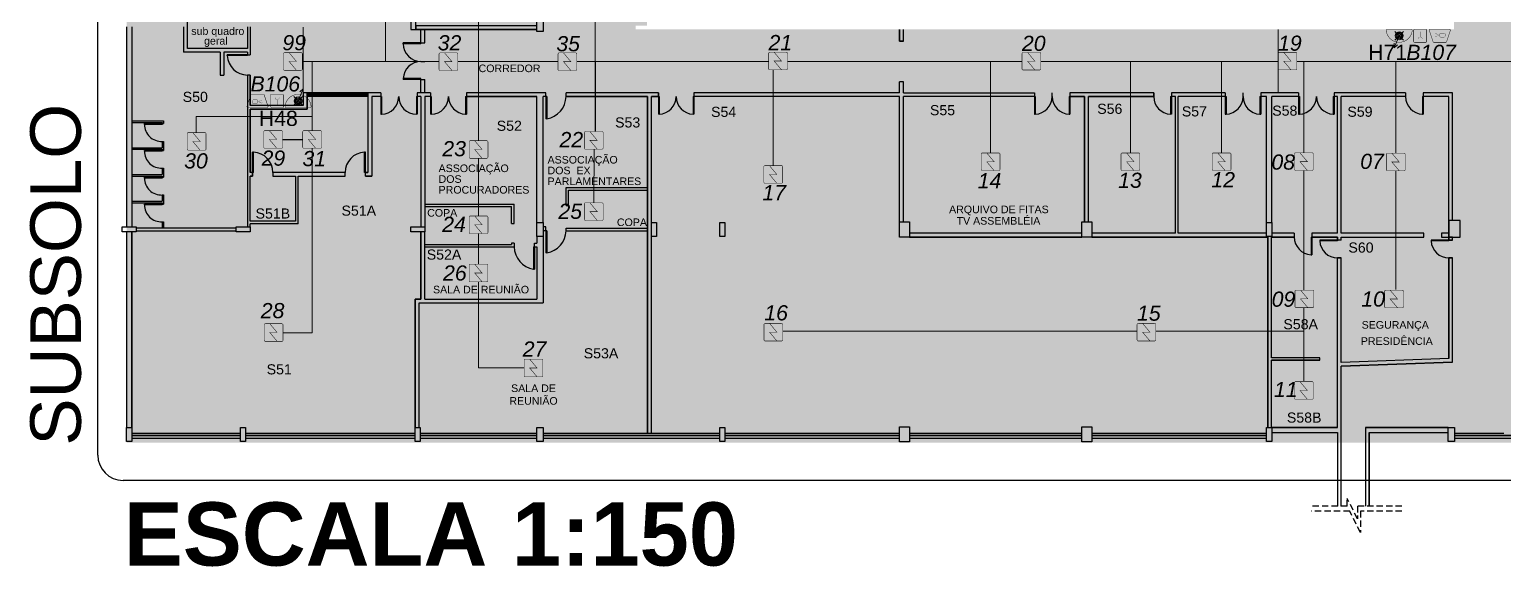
# Model space of a CAD drawing. Header units: metres. Extents: x -331 to 2982, y 362 to 2539.
# Drawn here: x 745.7 to 804, y 481 to 502.3 of the extents above; entities that cross this region are included whole.
import ezdxf
from ezdxf.enums import TextEntityAlignment as Align

# ---------------------------------------------------------------- set-up
doc = ezdxf.new("R2010")
doc.units = ezdxf.units.M
doc.linetypes.add('DASHED2', pattern=[0.375, 0.25, -0.125])
doc.layers.get('0').update_dxf_attribs({"color": 251})
doc.layers.add('_corredores', color=251, linetype='Continuous', plot=False)
doc.layers.add('_salas', color=251, linetype='Continuous', plot=False)
for name, color, linetype in [('ALV', 251, 'Continuous'), ('CX', 251, 'Continuous'), ('Det', 251, 'Continuous'), ('DET. FUMAÇA', 1, 'Continuous'), ('Div', 251, 'Continuous'), ('Est', 251, 'Continuous'), ('Proj', 251, 'DASHED2'), ('SALAS NOVAS', 7, 'Continuous'), ('Texto_Salas', 251, 'Continuous'), ('vid', 251, 'Continuous'), ('vis', 251, 'Continuous')]:
    doc.layers.add(name, color=color, linetype=linetype)
doc.styles.add('ARIAL', font='arial.ttf')
doc.styles.add('DESTAQUE', font='arial.ttf', dxfattribs={"height": 0.4})
doc.styles.get("Standard").update_dxf_attribs({"font": 'arial.ttf', "height": 0.3})
doc.styles.add('X3G_ENTITY_142176ED', font='arialbd.ttf', dxfattribs={"height": 2.5})
doc.styles.add('X3G_ENTITY_1422886D', font='arial.ttf', dxfattribs={"height": 0.6})
doc.styles.add('X3G_ENTITY_142288EB', font='arial.ttf', dxfattribs={"height": 0.6})

# ---------------------------------------------------------------- blocks, each defined once
blk = doc.blocks.new('Detector de fumaça')
at = {"layer": 'DET. FUMAÇA', "linetype": 'Continuous', "lineweight": 15, "const_width": 0.0187}
blk.add_lwpolyline([(774.599, 539.816), (775.249, 539.816, -0.414214), (775.296, 539.769), (775.296, 539.167, -0.414214), (775.249, 539.12), (774.599, 539.12, -0.414214), (774.553, 539.167), (774.553, 539.769, -0.414214)], format="xyb", close=True, dxfattribs=at)
blk.add_lwpolyline([(774.773, 539.816), (775.064, 539.468), (774.773, 539.468), (775.064, 539.12)], dxfattribs=at)
blk = doc.blocks.new('WEW')
at = {"color": 1, "lineweight": 0, "true_color": 0xe60000}
for p, q in [((1781.075, 994.175), (1781.413, 993.836)), ((1781.413, 994.175), (1781.075, 993.836)), ((1781.244, 994.005), (1781.439, 994.482)), ((1781.439, 994.482), (1781.308, 994.36)), ((1781.439, 994.482), (1781.447, 994.302))]:
    blk.add_line(p, q, dxfattribs=at)
at = {"color": 1, "true_color": 0xe60000, "const_width": 0.0172}
for points in [[(1779.259, 993.747), (1780.023, 993.747, 0.511918), (1780.056, 993.793), (1779.907, 994.24, 0.322823), (1779.874, 994.263), (1779.408, 994.263, 0.322823), (1779.375, 994.24), (1779.226, 993.793, 0.511918)], [(1780.193, 994.263), (1780.641, 994.263, -0.414214), (1780.675, 994.229), (1780.675, 993.782, -0.414214), (1780.641, 993.747), (1780.193, 993.747, -0.414214), (1780.159, 993.782), (1780.159, 994.229, -0.414214)], [(1780.764, 993.748), (1781.724, 993.748, 0.435311), (1781.759, 993.784, 0.930949), (1780.73, 993.784, 0.435311)]]:
    blk.add_lwpolyline(points, format="xyb", close=True, dxfattribs=at)
at = {"color": 1, "true_color": 0xe60000, "const_width": 0.0086}
for points in [[(1779.463, 994.06), (1779.617, 994.06), (1779.652, 994.026), (1779.652, 993.936), (1779.617, 993.902), (1779.463, 993.902), (1779.428, 993.936), (1779.428, 994.026)], [(1779.832, 993.936), (1779.832, 994.026), (1779.802, 994.044), (1779.679, 993.981), (1779.802, 993.918)]]:
    blk.add_lwpolyline(points, close=True, dxfattribs=at)
for points in [[(1780.336, 994.135), (1780.338, 994.117), (1780.344, 994.099), (1780.351, 994.088), (1780.365, 994.073), (1780.373, 994.067), (1780.386, 994.06), (1780.397, 994.057), (1780.413, 994.055), (1780.421, 994.055), (1780.431, 994.056), (1780.45, 994.062), (1780.464, 994.07), (1780.477, 994.082), (1780.488, 994.096), (1780.494, 994.11), (1780.497, 994.122), (1780.498, 994.13), (1780.498, 994.136)], [(1780.417, 993.837), (1780.417, 994.055)]]:
    blk.add_lwpolyline(points, dxfattribs=at)
at = {"color": 1, "lineweight": 0, "true_color": 0xe60000}
for radius in [0.158, 0.119, 0.0774]:
    blk.add_circle((1781.244, 994.005), radius, dxfattribs=at)

msp = doc.modelspace()

# ---------------------------------------------------------------- hatches: boundary and pattern name
at = {"layer": '_corredores', "transparency": 33554508}
h = msp.add_hatch(color=256, dxfattribs=at)
h.dxf.hatch_style = 1
h.paths.add_polyline_path([(854.159, 542.856), (842.384, 542.856), (842.384, 540.756), (852.409, 540.756), (852.409, 521.406), (848.359, 521.406), (847.259, 526.931), (845.259, 526.931), (845.259, 521.356), (809.009, 521.356), (809.009, 540.756), (822.22, 540.756), (822.22, 542.856), (770.404, 542.856), (768.809, 542.931), (768.809, 540.556), (770.504, 540.556), (770.504, 526.646), (768.274, 526.646), (768.274, 525.646), (769.399, 525.646), (769.399, 519.846), (768.274, 519.846), (768.274, 518.756), (770.509, 518.756), (770.509, 518.556), (770.509, 510.381), (770.509, 504.956), (767.991, 504.956), (767.991, 502.406), (768.091, 502.406), (768.091, 502.256), (760.804, 502.256), (760.804, 518.556), (759.004, 518.556), (759.004, 502.343), (756.304, 502.343), (756.304, 502.526), (754.454, 502.526), (754.454, 499.256), (756.554, 499.256), (756.554, 499.756), (801.957, 499.756), (801.957, 494.706), (802.257, 494.706), (802.257, 494.056), (801.957, 494.056), (801.957, 489.034), (797.559, 489.034), (797.559, 485.931), (798.959, 485.931), (798.959, 486.531), (802.034, 486.531), (802.034, 486.306), (803.983, 486.306), (803.983, 494.656), (816.416, 494.656), (816.416, 491.706), (814.609, 491.706), (814.609, 489.906), (818.009, 489.906), (818.009, 491.706), (824.559, 491.706), (824.559, 492.606), (823.409, 492.606), (823.409, 499.956), (842.959, 499.956), (842.959, 498.656), (844.912, 498.656), (844.912, 499.956), (852.509, 499.956), (852.509, 494.406), (854.159, 494.406)])
h.paths.add_polyline_path([(809.009, 518.756), (842.959, 518.756), (842.959, 502.256), (830.609, 502.256), (830.609, 502.356), (823.109, 502.356), (823.109, 502.956), (814.779, 502.956), (814.779, 504.162), (810.639, 504.162), (810.639, 502.956), (809.009, 502.956)], flags=16)
h.paths.add_polyline_path([(802.012, 502.256), (773.009, 502.256), (769.691, 502.256), (769.691, 502.406), (770.134, 502.406), (770.134, 502.556), (773.009, 502.556), (773.009, 518.756), (775.859, 518.756), (795.009, 518.756), (795.009, 515.106), (799.059, 515.106), (799.059, 516.906), (797.859, 516.906), (797.859, 518.756), (802.012, 518.756)], flags=16)
h.paths.add_polyline_path([(802.012, 521.356), (773.012, 521.356), (772.984, 521.356), (772.984, 526.856), (773.012, 540.756), (802.012, 540.756)], flags=16)
h.paths.add_polyline_path([(844.809, 518.556), (844.809, 518.756), (847.259, 518.756), (847.259, 518.08), (852.209, 518.08), (852.209, 518.756), (852.259, 519.237), (852.409, 519.237), (852.409, 502.256), (844.959, 502.256), (844.979, 518.556)], flags=16)
at = {"layer": '_salas', "transparency": 33554559}
h = msp.add_hatch(color=256, dxfattribs=at)
h.dxf.hatch_style = 1
h.paths.add_polyline_path([(770.504, 540.556), (768.809, 540.556), (768.809, 542.931), (768.809, 543.231), (749.579, 543.231), (749.579, 485.931), (797.559, 485.931), (797.559, 489.034), (801.957, 489.034), (801.957, 494.056), (802.257, 494.056), (802.257, 494.706), (801.957, 494.706), (801.957, 499.756), (756.554, 499.756), (756.554, 499.256), (754.454, 499.256), (754.454, 502.526), (756.304, 502.526), (756.304, 502.343), (759.004, 502.343), (759.004, 518.556), (760.804, 518.556), (760.804, 502.256), (768.091, 502.256), (768.091, 502.406), (767.991, 502.406), (767.991, 504.956), (770.509, 504.956), (770.509, 510.381), (770.509, 518.556), (770.509, 518.756), (768.274, 518.756), (768.274, 519.846), (769.399, 519.846), (769.399, 525.646), (768.274, 525.646), (768.274, 526.646), (770.504, 526.646)])
h = msp.add_hatch(color=256, dxfattribs=at)
h.dxf.hatch_style = 1
h.paths.add_polyline_path([(866.834, 485.931), (866.834, 543.231), (854.159, 543.231), (854.159, 542.856), (854.159, 494.406), (852.509, 494.406), (852.509, 499.956), (844.912, 499.956), (844.912, 498.656), (842.959, 498.656), (842.959, 499.956), (823.409, 499.956), (823.409, 492.606), (824.559, 492.606), (824.559, 491.706), (823.546, 491.706), (823.546, 489.806), (818.009, 489.806), (818.009, 489.906), (814.609, 489.906), (814.609, 491.706), (816.416, 491.706), (816.416, 494.656), (803.983, 494.656), (803.983, 486.306), (802.034, 486.306), (802.034, 486.531), (798.959, 486.531), (798.959, 485.931)])

# ---------------------------------------------------------------- linework, layer by layer
at = {"layer": 'ALV', "color": 251}
for p, q in [((751.976, 501.506), (751.976, 504.256)), ((749.579, 502.356), (749.579, 494.456)), ((749.779, 502.356), (749.779, 494.456)), ((751.826, 502.356), (751.826, 501.356)), ((754.354, 502.356), (754.354, 501.506)), ((754.454, 502.356), (754.454, 501.256)), ((765.784, 502.256), (761.004, 502.256)), ((780.109, 501.791), (780.109, 502.256)), ((780.109, 502.256), (780.109, 501.791)), ((780.259, 501.791), (780.259, 502.256)), ((780.259, 501.791), (780.259, 502.256)), ((753.27, 501.356), (751.826, 501.356)), ((754.354, 501.506), (751.976, 501.506)), ((753.27, 501.356), (753.27, 500.456)), ((754.354, 501.356), (753.42, 501.356)), ((753.42, 501.356), (753.42, 500.456)), ((754.354, 501.356), (754.354, 501.256)), ((761.204, 501.722), (761.354, 501.722)), ((780.259, 501.791), (780.109, 501.791)), ((780.109, 501.791), (780.259, 501.791)), ((754.354, 501.256), (754.454, 501.256)), ((753.27, 500.456), (753.42, 500.456)), ((754.354, 500.456), (754.354, 494.456)), ((754.454, 500.456), (754.354, 500.456)), ((754.354, 500.456), (754.354, 494.456)), ((754.454, 500.456), (754.355, 500.456)), ((754.454, 500.456), (754.454, 499.256)), ((754.454, 499.256), (754.454, 500.456)), ((761.204, 500.286), (761.354, 500.286)), ((780.259, 500.191), (780.109, 500.191)), ((780.109, 499.756), (780.109, 500.191)), ((780.259, 499.756), (780.259, 500.191)), ((756.704, 499.756), (756.554, 499.756)), ((756.554, 499.756), (756.554, 499.256)), ((756.704, 499.756), (756.554, 499.756)), ((756.554, 499.756), (756.554, 499.256)), ((756.704, 499.756), (756.704, 499.106)), ((756.704, 499.106), (756.704, 499.756)), ((759.108, 499.756), (759.108, 496.606)), ((759.618, 499.756), (759.108, 499.756)), ((759.258, 499.606), (759.258, 496.456)), ((759.618, 499.606), (759.258, 499.606)), ((759.618, 499.756), (759.618, 499.606)), ((761.583, 499.756), (761.054, 499.756)), ((761.054, 499.756), (761.054, 499.606)), ((761.204, 499.606), (761.054, 499.606)), ((761.204, 499.606), (761.204, 494.456)), ((761.354, 499.606), (761.354, 494.456)), ((761.583, 499.606), (761.354, 499.606)), ((761.583, 499.756), (761.583, 499.606)), ((766.034, 499.756), (762.997, 499.756)), ((762.997, 499.756), (762.997, 499.606)), ((766.134, 499.756), (762.997, 499.756)), ((762.997, 499.756), (762.997, 499.606)), ((765.784, 499.606), (762.997, 499.606)), ((762.997, 499.606), (765.784, 499.606)), ((765.784, 494.631), (765.784, 499.606)), ((766.034, 494.631), (766.034, 499.606)), ((766.134, 499.606), (766.034, 499.606)), ((766.134, 499.606), (766.134, 499.756)), ((770.584, 499.756), (766.934, 499.756)), ((770.584, 499.756), (766.934, 499.756)), ((766.934, 499.606), (766.934, 499.756)), ((770.159, 499.606), (766.934, 499.606)), ((766.934, 499.606), (770.159, 499.606)), ((770.159, 486.306), (770.159, 499.606)), ((770.159, 499.606), (770.159, 486.306)), ((770.309, 486.306), (770.309, 499.606)), ((770.584, 499.606), (770.309, 499.606)), ((770.309, 499.606), (770.584, 499.606)), ((770.309, 486.306), (770.309, 499.606)), ((770.584, 499.756), (770.584, 499.606)), ((770.584, 499.606), (770.584, 499.756)), ((780.109, 499.756), (771.984, 499.756)), ((771.984, 499.756), (771.984, 499.606)), ((780.109, 499.606), (771.984, 499.606)), ((780.109, 494.656), (780.109, 499.606)), ((780.259, 499.756), (785.44, 499.756)), ((780.259, 494.656), (780.259, 499.606)), ((780.371, 499.606), (780.259, 499.606)), ((785.44, 499.606), (780.371, 499.606)), ((785.44, 499.756), (785.44, 499.606)), ((787.684, 499.756), (786.84, 499.756)), ((786.84, 499.756), (786.84, 499.606)), ((787.571, 499.756), (786.84, 499.756)), ((786.84, 499.756), (786.84, 499.606)), ((787.421, 499.606), (786.84, 499.606)), ((786.84, 499.606), (787.421, 499.606)), ((787.418, 499.606), (787.318, 499.606)), ((787.412, 499.606), (787.318, 499.606)), ((787.421, 494.656), (787.421, 499.606)), ((787.421, 499.606), (787.421, 494.656)), ((790.148, 499.756), (787.571, 499.756)), ((787.571, 494.656), (787.571, 499.606)), ((787.684, 499.606), (787.571, 499.606)), ((787.571, 499.606), (790.148, 499.606)), ((787.571, 494.656), (787.571, 499.606)), ((787.684, 499.606), (787.585, 499.606)), ((787.684, 499.606), (787.585, 499.606)), ((790.148, 499.756), (787.684, 499.756)), ((790.148, 499.606), (787.684, 499.606)), ((790.148, 499.756), (790.148, 499.606)), ((790.148, 499.606), (790.148, 499.756)), ((790.848, 499.756), (790.848, 499.606)), ((792.977, 499.756), (790.848, 499.756)), ((791.009, 499.606), (790.848, 499.606)), ((791.009, 494.206), (791.009, 499.606)), ((791.109, 494.206), (791.109, 499.606)), ((792.977, 499.606), (791.109, 499.606)), ((792.977, 499.756), (792.977, 499.606)), ((792.977, 499.756), (792.977, 499.606)), ((795.874, 499.756), (794.377, 499.756)), ((794.377, 499.756), (794.377, 499.606)), ((794.377, 499.756), (794.377, 499.606)), ((794.609, 499.606), (794.377, 499.606)), ((794.609, 494.631), (794.609, 499.606)), ((794.809, 494.631), (794.809, 499.606)), ((795.874, 499.606), (794.809, 499.606)), ((795.874, 499.756), (795.874, 499.606)), ((795.874, 499.756), (795.874, 499.606)), ((800.095, 499.756), (797.274, 499.756)), ((797.274, 499.756), (797.274, 499.606)), ((797.274, 499.756), (797.274, 499.606)), ((797.409, 499.606), (797.274, 499.606)), ((797.409, 494.206), (797.409, 499.606)), ((800.095, 499.606), (797.559, 499.606)), ((797.559, 494.206), (797.559, 499.606)), ((800.095, 499.756), (800.095, 499.606)), ((800.095, 499.756), (800.095, 499.606)), ((800.765, 499.606), (800.795, 499.606)), ((800.795, 499.756), (800.795, 499.606)), ((800.795, 499.756), (800.795, 499.606)), ((801.957, 499.756), (800.795, 499.756)), ((801.807, 499.606), (800.795, 499.606)), ((801.807, 493.931), (801.807, 499.606)), ((801.957, 494.706), (801.957, 499.756)), ((756.554, 499.256), (754.454, 499.256)), ((756.554, 499.256), (754.454, 499.256)), ((756.704, 499.106), (754.454, 499.106)), ((754.454, 499.106), (754.454, 496.606)), ((754.454, 499.106), (756.704, 499.106)), ((754.454, 496.606), (754.454, 499.106)), ((754.554, 496.606), (754.454, 496.606)), ((754.554, 496.606), (754.454, 496.606)), ((754.554, 496.456), (754.454, 496.456)), ((754.454, 494.676), (754.454, 496.456)), ((754.454, 496.456), (754.554, 496.456)), ((754.554, 496.606), (754.554, 496.456)), ((754.554, 496.456), (754.554, 496.606)), ((758.208, 496.606), (755.354, 496.606)), ((758.208, 496.456), (758.208, 496.606)), ((759.108, 496.606), (759.008, 496.606)), ((759.008, 496.456), (759.008, 496.606)), ((759.008, 496.606), (759.108, 496.606)), ((759.008, 496.606), (759.108, 496.606)), ((759.258, 496.456), (759.008, 496.456)), ((759.008, 496.456), (759.258, 496.456)), ((753.904, 494.406), (749.954, 494.406)), ((756.254, 494.676), (754.454, 494.676)), ((754.454, 494.456), (754.454, 494.576)), ((756.354, 494.576), (754.454, 494.576)), ((766.134, 494.456), (766.034, 494.456)), ((766.134, 494.306), (766.134, 494.456)), ((749.579, 494.256), (749.579, 486.531)), ((749.779, 494.256), (749.779, 486.531)), ((749.779, 486.531), (749.779, 494.256)), ((749.954, 494.306), (753.904, 494.306)), ((761.204, 491.603), (761.204, 494.256)), ((761.354, 494.256), (761.204, 494.256)), ((761.204, 494.256), (761.204, 491.603)), ((761.354, 491.603), (761.354, 494.256)), ((761.354, 491.603), (761.354, 494.256)), ((765.684, 493.816), (765.784, 493.816)), ((765.684, 493.666), (765.684, 493.816)), ((765.784, 494.081), (765.784, 493.816)), ((766.134, 494.306), (766.034, 494.306)), ((766.034, 494.081), (766.034, 491.453)), ((766.172, 494.306), (766.134, 494.306)), ((787.309, 494.206), (780.509, 494.206)), ((787.309, 494.056), (780.509, 494.056)), ((791.009, 494.206), (787.709, 494.206)), ((791.009, 494.206), (787.709, 494.206)), ((791.009, 494.206), (787.709, 494.206)), ((794.658, 494.056), (787.709, 494.056)), ((787.709, 494.056), (794.658, 494.056)), ((787.709, 494.056), (794.658, 494.056)), ((794.609, 494.206), (791.109, 494.206)), ((794.609, 494.206), (791.109, 494.206)), ((794.609, 494.206), (791.109, 494.206)), ((794.658, 486.531), (794.658, 494.056)), ((794.658, 494.056), (794.658, 486.531)), ((795.697, 494.056), (794.808, 494.056)), ((794.808, 493.931), (794.808, 494.056)), ((795.697, 494.056), (794.808, 494.056)), ((794.808, 494.056), (795.697, 494.056)), ((794.808, 489.284), (794.808, 494.056)), ((794.808, 489.284), (794.808, 494.056)), ((795.697, 494.206), (794.809, 494.206)), ((795.697, 494.206), (794.809, 494.206)), ((795.697, 494.206), (795.697, 494.056)), ((795.697, 494.206), (795.697, 494.056)), ((797.409, 494.206), (796.397, 494.206)), ((797.409, 494.206), (796.397, 494.206)), ((796.397, 494.206), (796.397, 494.056)), ((796.397, 494.206), (796.397, 494.056)), ((797.409, 494.056), (796.397, 494.056)), ((797.409, 494.056), (796.397, 494.056)), ((796.397, 494.056), (797.409, 494.056)), ((797.409, 493.931), (797.409, 494.056)), ((797.409, 494.056), (797.409, 493.931)), ((797.559, 493.931), (797.409, 493.931)), ((800.818, 494.206), (797.559, 494.206)), ((797.559, 493.931), (797.559, 494.056)), ((797.559, 494.056), (800.818, 494.056)), ((797.559, 493.931), (797.559, 494.056)), ((800.818, 494.056), (800.818, 494.206)), ((800.818, 494.056), (800.818, 494.206)), ((801.957, 493.931), (801.807, 493.931)), ((801.957, 493.931), (801.957, 494.056)), ((801.957, 493.931), (801.957, 494.056)), ((765.646, 493.666), (765.684, 493.666)), ((765.684, 493.666), (765.784, 493.666)), ((765.784, 493.666), (765.784, 491.603)), ((766.172, 493.425), (766.134, 493.425)), ((797.409, 486.531), (797.409, 493.231)), ((797.409, 493.231), (797.559, 493.231)), ((797.559, 493.231), (797.409, 493.231)), ((797.559, 489.101), (797.559, 493.231)), ((797.559, 489.101), (797.559, 493.231)), ((801.807, 489.256), (801.807, 493.231)), ((801.807, 493.231), (801.957, 493.231)), ((801.957, 493.231), (801.807, 493.231)), ((801.807, 493.231), (801.807, 489.256)), ((801.957, 489.106), (801.957, 493.231)), ((801.957, 489.106), (801.957, 493.231)), ((760.979, 486.531), (760.979, 491.603)), ((760.979, 491.603), (761.204, 491.603)), ((761.204, 491.603), (760.979, 491.603)), ((760.979, 491.603), (760.979, 486.531)), ((761.129, 486.531), (761.129, 491.453)), ((761.129, 486.531), (761.129, 491.453)), ((761.129, 491.453), (766.034, 491.453)), ((761.354, 491.603), (765.784, 491.603)), ((796.709, 489.284), (794.808, 489.284)), ((796.709, 489.284), (794.808, 489.284)), ((794.808, 488.994), (794.808, 489.184)), ((796.709, 489.184), (794.808, 489.184)), ((794.808, 489.034), (794.808, 489.184)), ((794.808, 489.184), (796.709, 489.184)), ((796.709, 489.184), (796.709, 489.284)), ((796.709, 489.184), (796.709, 489.284)), ((801.807, 489.256), (797.559, 489.101)), ((801.807, 489.256), (797.559, 489.101)), ((801.957, 489.106), (797.559, 488.951)), ((797.559, 488.951), (801.957, 489.106)), ((794.808, 486.531), (794.808, 489.034)), ((794.808, 486.531), (794.808, 489.034)), ((797.559, 483.424), (797.559, 488.951)), ((797.559, 483.424), (797.559, 488.951)), ((797.559, 483.424), (797.559, 488.951)), ((760.979, 486.531), (761.129, 486.531)), ((794.658, 486.531), (797.409, 486.531)), ((797.409, 486.531), (794.809, 486.531)), ((794.809, 486.331), (797.409, 486.331)), ((794.809, 486.331), (797.409, 486.331)), ((797.409, 486.331), (797.409, 483.424)), ((797.409, 486.331), (797.409, 483.424)), ((798.509, 486.531), (798.509, 483.424)), ((798.509, 486.531), (801.784, 486.531)), ((801.784, 486.531), (798.509, 486.531)), ((798.509, 486.531), (798.509, 483.424)), ((798.659, 486.331), (798.659, 483.424)), ((798.659, 486.331), (801.784, 486.331)), ((798.659, 483.424), (798.659, 486.331)), ((798.659, 486.331), (801.784, 486.331)), ((802.034, 486.306), (803.983, 486.306)), ((750.956, 483.206), (750.956, 483.206))]:
    msp.add_line(p, q, dxfattribs=at)
at = {"layer": 'ALV'}
for p, q in [((761.204, 501.692), (761.204, 502.256)), ((761.354, 501.722), (761.354, 502.256)), ((761.354, 501.722), (761.354, 502.256)), ((761.204, 499.756), (761.204, 500.316)), ((761.354, 499.756), (761.354, 500.286)), ((761.354, 499.756), (761.354, 500.286))]:
    msp.add_line(p, q, dxfattribs=at)
at = {"layer": 'ALV', "color": 251}
for points in [[(765.784, 502.406), (761.004, 502.406), (761.004, 502.256), (765.784, 502.256)], [(787.309, 494.206), (780.509, 494.206), (780.509, 494.056), (787.309, 494.056)], [(787.309, 494.206), (780.509, 494.206), (780.509, 494.056), (787.309, 494.056)], [(801.807, 494.206), (801.518, 494.206), (801.518, 494.056), (801.807, 494.056)], [(801.957, 494.056), (801.807, 494.056), (801.807, 493.931), (801.957, 493.931)]]:
    msp.add_lwpolyline(points, close=True, dxfattribs=at)
for points in [[(758.208, 496.606), (755.354, 496.606), (755.354, 496.456), (756.254, 496.456), (756.254, 494.676)], [(756.354, 494.576), (756.354, 496.456), (758.208, 496.456)], [(761.354, 491.603), (761.354, 494.256), (761.204, 494.256), (761.204, 491.603), (760.979, 491.603), (760.979, 486.531), (761.129, 486.531), (761.129, 491.453)]]:
    msp.add_lwpolyline(points, dxfattribs=at)
msp.add_arc((754.355, 501.258), 0.801, 269.95992, 270.04008, dxfattribs=at)
at = {"layer": 'CX', "color": 251}
for p, q in [((761.204, 501.722), (760.504, 501.722)), ((761.204, 501.692), (760.504, 501.692)), ((761.204, 501.692), (761.204, 501.722)), ((754.354, 501.256), (753.554, 501.256)), ((754.354, 501.222), (753.554, 501.222)), ((761.204, 500.992), (761.354, 500.992)), ((761.204, 500.316), (760.504, 500.316)), ((761.204, 500.286), (760.504, 500.286)), ((761.204, 500.286), (761.204, 500.316)), ((759.618, 499.606), (759.618, 498.906)), ((759.648, 499.606), (759.648, 498.906)), ((761.024, 499.606), (761.024, 498.906)), ((761.054, 499.606), (761.054, 498.906)), ((761.583, 499.606), (761.583, 498.906)), ((761.613, 499.606), (761.613, 498.906)), ((762.967, 499.606), (762.967, 498.906)), ((762.997, 499.606), (762.997, 498.906)), ((766.134, 499.606), (766.134, 498.725)), ((766.172, 499.606), (766.172, 498.725)), ((770.584, 499.606), (770.584, 498.906)), ((770.614, 499.606), (770.614, 498.906)), ((771.954, 499.606), (771.954, 498.906)), ((771.984, 499.606), (771.984, 498.906)), ((785.44, 499.606), (785.44, 498.906)), ((785.47, 499.606), (785.47, 498.906)), ((786.14, 499.606), (786.14, 499.756)), ((786.81, 499.606), (786.81, 498.906)), ((786.84, 499.606), (786.84, 498.906)), ((790.818, 499.606), (790.818, 498.906)), ((790.848, 499.606), (790.848, 498.906)), ((792.977, 499.606), (792.977, 498.906)), ((792.977, 499.606), (792.977, 498.906)), ((793.007, 499.606), (793.007, 498.906)), ((793.007, 499.606), (793.007, 498.906)), ((793.677, 499.606), (793.677, 499.756)), ((794.347, 499.606), (794.347, 498.906)), ((794.347, 499.606), (794.347, 498.906)), ((794.377, 499.606), (794.377, 498.906)), ((794.377, 499.606), (794.377, 498.906)), ((795.874, 499.606), (795.874, 498.906)), ((795.904, 499.606), (795.904, 498.906)), ((797.244, 499.606), (797.244, 498.906)), ((797.274, 499.606), (797.274, 498.906)), ((800.765, 499.606), (800.765, 498.906)), ((800.795, 499.606), (800.795, 498.906)), ((754.554, 496.606), (754.554, 497.406)), ((754.588, 496.606), (754.588, 497.406)), ((758.974, 496.606), (758.974, 497.406)), ((759.008, 497.406), (758.974, 497.406)), ((759.008, 496.606), (759.008, 497.406)), ((759.108, 496.606), (758.974, 496.606)), ((766.134, 494.306), (766.134, 493.425)), ((766.172, 494.306), (766.172, 493.425)), ((796.367, 494.056), (796.367, 493.356)), ((796.397, 494.056), (796.397, 493.356)), ((797.409, 493.931), (796.709, 493.931)), ((797.409, 493.901), (796.709, 493.901)), ((801.807, 493.931), (801.107, 493.931)), ((801.807, 493.901), (801.107, 493.901)), ((765.646, 493.666), (765.646, 492.785)), ((765.684, 493.666), (765.684, 492.785))]:
    msp.add_line(p, q, dxfattribs=at)
at = {"layer": 'CX', "color": 251, "ltscale": 8}
for p, q in [((760.504, 501.692), (760.504, 501.722)), ((753.554, 501.222), (753.554, 501.256)), ((754.354, 501.222), (754.354, 501.256)), ((760.504, 500.316), (760.504, 500.286)), ((759.618, 499.606), (759.648, 499.606)), ((761.024, 499.606), (761.054, 499.606)), ((761.583, 499.606), (761.613, 499.606)), ((762.967, 499.606), (762.997, 499.606)), ((766.172, 499.606), (766.134, 499.606)), ((770.584, 499.606), (770.614, 499.606)), ((771.954, 499.606), (771.984, 499.606)), ((785.44, 499.606), (785.47, 499.606)), ((786.81, 499.606), (786.84, 499.606)), ((790.818, 499.606), (790.848, 499.606)), ((792.977, 499.606), (793.007, 499.606)), ((794.347, 499.606), (794.377, 499.606)), ((795.874, 499.606), (795.874, 498.906)), ((795.874, 499.606), (795.904, 499.606)), ((795.904, 499.606), (795.904, 498.906)), ((797.244, 499.606), (797.244, 498.906)), ((797.244, 499.606), (797.274, 499.606)), ((797.274, 499.606), (797.274, 498.906)), ((800.765, 499.606), (800.765, 498.906)), ((800.795, 499.606), (800.795, 498.906)), ((759.618, 498.906), (759.648, 498.906)), ((761.054, 498.906), (761.024, 498.906)), ((761.613, 498.906), (761.583, 498.906)), ((762.967, 498.907), (762.997, 498.906)), ((766.172, 498.725), (766.134, 498.725)), ((770.614, 498.906), (770.584, 498.906)), ((771.984, 498.906), (771.954, 498.907)), ((785.44, 498.906), (785.47, 498.906)), ((786.81, 498.907), (786.84, 498.907)), ((790.848, 498.906), (790.818, 498.906)), ((792.977, 498.906), (793.007, 498.906)), ((794.347, 498.906), (794.377, 498.906)), ((795.874, 498.906), (795.904, 498.907)), ((797.244, 498.906), (797.274, 498.906)), ((800.765, 498.906), (800.795, 498.906)), ((754.588, 497.406), (754.554, 497.406)), ((754.588, 496.606), (754.554, 496.606)), ((796.367, 494.056), (796.367, 493.356)), ((796.367, 494.056), (796.397, 494.056)), ((796.397, 494.056), (796.397, 493.356)), ((796.709, 493.931), (796.71, 493.901)), ((797.409, 493.931), (797.409, 493.901)), ((801.107, 493.931), (801.108, 493.901)), ((801.807, 493.931), (801.807, 493.901)), ((796.367, 493.356), (796.397, 493.356)), ((765.646, 492.785), (765.684, 492.785))]:
    msp.add_line(p, q, dxfattribs=at)
at = {"layer": 'CX', "ltscale": 8}
for points in [[(750.979, 498.536), (750.979, 498.506), (750.279, 498.506), (750.279, 498.536)], [(750.979, 497.476), (750.979, 497.446), (750.279, 497.446), (750.279, 497.476)], [(750.979, 496.416), (750.979, 496.386), (750.279, 496.386), (750.279, 496.416)], [(750.979, 495.356), (750.979, 495.326), (750.279, 495.326), (750.279, 495.356)]]:
    msp.add_lwpolyline(points, close=True, dxfattribs=at)
at = {"layer": 'CX', "color": 251}
for centre, radius, start, end in [((761.204, 501.692), 0.7, 180, 270), ((754.355, 501.258), 0.801, 182.54898, 269.95992), ((761.204, 500.291), 0.701, 90.02477, 177.99612), ((785.438, 499.607), 0.701, 272.54898, 359.95992), ((786.84, 499.606), 0.7, 180, 267.54371), ((790.849, 499.607), 0.701, 180.04008, 267.45102), ((792.976, 499.607), 0.701, 272.54898, 359.95992), ((792.976, 499.607), 0.701, 272.54898, 359.95992), ((794.377, 499.606), 0.7, 180, 267.54371), ((794.377, 499.606), 0.7, 180, 267.54371), ((795.874, 499.606), 0.7, 272.45629, 0), ((797.275, 499.607), 0.701, 180.04008, 267.45102), ((800.796, 499.607), 0.701, 180.04008, 267.45102), ((754.554, 496.606), 0.8, 0, 87.54371), ((796.398, 494.057), 0.701, 180.04008, 267.45102), ((797.409, 493.931), 0.7, 182.45629, 270), ((801.807, 493.931), 0.7, 182.45629, 270)]:
    msp.add_arc(centre, radius, start, end, dxfattribs=at)
at = {"layer": 'CX', "color": 251, "ltscale": 8}
for centre, radius, start, end in [((759.623, 499.607), 0.701, 272.00388, 359.97523), ((761.024, 499.606), 0.7, 180, 270), ((761.597, 499.607), 0.7, 271.28934, 359.98974), ((762.997, 499.606), 0.7, 180, 267.54371), ((766.022, 499.624), 0.912, 279.42964, 358.88344), ((770.583, 499.607), 0.701, 272.54898, 359.95992), ((771.984, 499.606), 0.7, 180, 267.54371), ((797.275, 499.607), 0.701, 180.04008, 267.45102), ((800.796, 499.607), 0.701, 180.04008, 267.45102), ((759.008, 496.606), 0.8, 92.45629, 180), ((766.022, 494.324), 0.912, 279.42964, 358.88344), ((796.398, 494.057), 0.701, 180.04008, 267.45102), ((765.796, 493.684), 0.912, 181.11656, 260.57036)]:
    msp.add_arc(centre, radius, start, end, dxfattribs=at)
at = {"layer": 'CX', "ltscale": 8}
for centre in [(750.95, 498.506), (750.95, 497.446), (750.95, 496.386), (750.95, 495.326)]:
    msp.add_arc(centre, 0.671, 180, 272.5089, dxfattribs=at)
at = {"layer": 'Det', "color": 251}
for p, q in [((759.108, 499.756), (756.704, 499.756)), ((759.108, 499.696), (756.704, 499.696)), ((759.108, 499.666), (756.704, 499.666)), ((759.108, 499.606), (756.704, 499.606))]:
    msp.add_line(p, q, dxfattribs=at)
at = {"layer": 'Div', "color": 230, "linetype": 'Continuous'}
for p, q in [((748.435, 485.438), (748.435, 544.035)), ((820.303, 484.438), (749.435, 484.438))]:
    msp.add_line(p, q, dxfattribs=at)
at = {"layer": 'Div', "linetype": 'Continuous', "lineweight": 0}
for p, q in [((756.554, 499.756), (756.554, 502.343)), ((795.062, 502.256), (795.062, 499.756))]:
    msp.add_line(p, q, dxfattribs=at)
at = {"layer": 'Div', "color": 150, "linetype": 'Continuous', "lineweight": 0}
for p, q in [((756.517, 500.992), (761.919, 500.992)), ((762.662, 500.992), (766.615, 500.992)), ((767.359, 500.992), (774.936, 500.992)), ((775.679, 500.992), (784.947, 500.992)), ((783.705, 497.377), (783.705, 500.992)), ((785.69, 500.992), (795.062, 500.992)), ((789.229, 497.378), (789.229, 500.992)), ((792.83, 497.378), (792.83, 500.992)), ((795.805, 500.992), (806.155, 500.992)), ((796.079, 497.382), (796.079, 500.992)), ((799.708, 497.368), (799.708, 500.992)), ((775.121, 496.875), (775.121, 500.66)), ((768.03, 495.407), (768.048, 497.526)), ((796.079, 491.958), (796.079, 496.686)), ((799.708, 491.983), (799.708, 496.672)), ((796.079, 488.374), (796.079, 491.262)), ((789.491, 490.335), (775.498, 490.335)), ((796.079, 490.335), (790.234, 490.335))]:
    msp.add_line(p, q, dxfattribs=at)
at = {"layer": 'Div', "color": 150}
for p, q in [((768.082, 500.992), (768.082, 498.222)), ((755.738, 497.912), (756.534, 497.912))]:
    msp.add_line(p, q, dxfattribs=at)
at = {"layer": 'Div', "lineweight": 0}
for p, q in [((749.779, 498.646), (751.039, 498.646)), ((749.779, 498.586), (750.979, 498.586)), ((750.979, 498.586), (750.979, 498.536)), ((750.979, 498.586), (750.979, 498.536)), ((750.979, 498.536), (751.039, 498.536)), ((751.039, 498.646), (751.039, 498.536)), ((749.779, 497.586), (750.979, 497.586)), ((749.779, 497.526), (750.979, 497.526)), ((750.979, 497.836), (750.979, 497.586)), ((750.979, 497.836), (751.039, 497.836)), ((750.979, 497.526), (750.979, 497.476)), ((750.979, 497.526), (750.979, 497.476)), ((750.979, 497.476), (751.039, 497.476)), ((751.039, 497.836), (751.039, 497.476)), ((750.979, 496.776), (750.979, 496.526)), ((750.979, 496.776), (751.039, 496.776)), ((751.039, 496.776), (751.039, 496.416)), ((749.779, 496.526), (750.979, 496.526)), ((749.779, 496.466), (750.979, 496.466)), ((750.979, 496.466), (750.979, 496.416)), ((750.979, 496.466), (750.979, 496.416)), ((750.979, 496.416), (751.039, 496.416)), ((750.979, 495.716), (750.979, 495.466)), ((750.979, 495.716), (751.039, 495.716)), ((751.039, 495.716), (751.039, 495.356)), ((766.934, 496.006), (770.159, 496.006)), ((766.934, 495.306), (766.934, 496.006)), ((767.034, 495.906), (770.159, 495.906)), ((767.034, 495.306), (767.034, 495.906)), ((749.779, 495.466), (750.979, 495.466)), ((749.779, 495.406), (750.979, 495.406)), ((750.979, 495.406), (750.979, 495.356)), ((750.979, 495.356), (751.039, 495.356)), ((761.354, 495.356), (764.884, 495.356)), ((761.354, 495.256), (764.784, 495.256)), ((764.784, 494.586), (764.784, 495.256)), ((764.884, 494.586), (764.884, 495.356)), ((766.934, 495.306), (767.034, 495.306)), ((750.979, 494.656), (750.979, 494.406)), ((750.979, 494.656), (751.039, 494.656)), ((751.039, 494.656), (751.039, 494.406)), ((751.039, 494.656), (751.039, 494.406)), ((764.784, 494.586), (764.884, 494.586)), ((766.934, 494.406), (770.159, 494.406)), ((766.934, 494.306), (766.934, 494.406)), ((761.354, 493.766), (764.784, 493.766)), ((764.784, 493.816), (764.784, 493.766)), ((764.884, 493.816), (764.784, 493.816)), ((764.884, 493.816), (764.884, 493.666)), ((766.934, 494.306), (770.159, 494.306)), ((761.354, 493.666), (764.884, 493.666))]:
    msp.add_line(p, q, dxfattribs=at)
at = {"layer": 'Div'}
for p, q in [((749.779, 498.646), (751.039, 498.646)), ((749.779, 498.586), (750.979, 498.586)), ((750.979, 498.586), (750.979, 498.536)), ((750.979, 498.586), (750.979, 498.536)), ((750.979, 498.536), (751.039, 498.536)), ((751.039, 498.646), (751.039, 498.536)), ((749.779, 497.586), (750.979, 497.586)), ((749.779, 497.526), (750.979, 497.526)), ((750.979, 497.836), (750.979, 497.586)), ((750.979, 497.836), (751.039, 497.836)), ((750.979, 497.526), (750.979, 497.476)), ((750.979, 497.526), (750.979, 497.476)), ((750.979, 497.476), (751.039, 497.476)), ((751.039, 497.836), (751.039, 497.476)), ((750.979, 496.776), (750.979, 496.526)), ((750.979, 496.776), (751.039, 496.776)), ((751.039, 496.776), (751.039, 496.416)), ((749.779, 496.526), (750.979, 496.526)), ((749.779, 496.466), (750.979, 496.466)), ((750.979, 496.466), (750.979, 496.416)), ((750.979, 496.466), (750.979, 496.416)), ((750.979, 496.416), (751.039, 496.416)), ((750.979, 495.716), (750.979, 495.466)), ((750.979, 495.716), (751.039, 495.716)), ((751.039, 495.716), (751.039, 495.356)), ((766.934, 496.006), (770.159, 496.006)), ((766.934, 495.306), (766.934, 496.006)), ((767.034, 495.906), (770.159, 495.906)), ((767.034, 495.306), (767.034, 495.906)), ((749.779, 495.466), (750.979, 495.466)), ((749.779, 495.406), (750.979, 495.406)), ((750.979, 495.406), (750.979, 495.356)), ((750.979, 495.356), (751.039, 495.356)), ((761.354, 495.356), (764.884, 495.356)), ((761.354, 495.256), (764.784, 495.256)), ((764.784, 494.586), (764.784, 495.256)), ((764.884, 494.586), (764.884, 495.356)), ((766.934, 495.306), (767.034, 495.306)), ((750.979, 494.656), (750.979, 494.406)), ((750.979, 494.656), (751.039, 494.656)), ((751.039, 494.656), (751.039, 494.406)), ((751.039, 494.656), (751.039, 494.406)), ((764.784, 494.586), (764.884, 494.586)), ((766.934, 494.406), (770.159, 494.406)), ((766.934, 494.306), (766.934, 494.406)), ((761.354, 493.766), (764.784, 493.766)), ((764.784, 493.816), (764.784, 493.766)), ((764.884, 493.816), (764.784, 493.816)), ((764.884, 493.816), (764.884, 493.666)), ((766.934, 494.306), (770.159, 494.306)), ((761.354, 493.666), (764.884, 493.666))]:
    msp.add_line(p, q, dxfattribs=at)
at = {"layer": 'Div', "color": 150, "linetype": 'Continuous', "lineweight": 0}
for points in [[(759.802, 522.198), (759.802, 500.992)], [(768.082, 511.562), (768.082, 500.992)], [(763.479, 497.862), (763.481, 503.507)], [(756.905, 498.26), (756.905, 500.992)], [(756.905, 498.816), (752.33, 498.816), (752.33, 498.18)], [(756.905, 490.269), (756.905, 497.564)], [(763.479, 494.887), (763.479, 497.167)], [(763.48, 492.984), (763.479, 494.192)], [(765.278, 488.88), (763.481, 488.88), (763.477, 492.289)], [(756.905, 490.269), (755.756, 490.269)]]:
    msp.add_lwpolyline(points, dxfattribs=at)
at = {"layer": 'Div', "color": 230, "linetype": 'Continuous'}
msp.add_arc((749.435, 485.438), 1, 180, 270, dxfattribs=at)
at = {"layer": 'Est', "color": 251}
for points in [[(760.804, 502.806), (760.804, 502.256), (761.004, 502.256), (761.004, 502.806)], [(765.784, 502.181), (765.784, 502.731), (766.034, 502.731), (766.034, 502.181)], [(749.954, 494.256), (749.404, 494.256), (749.404, 494.456), (749.954, 494.456)], [(754.454, 494.256), (753.904, 494.256), (753.904, 494.456), (754.454, 494.456)], [(761.354, 494.256), (760.804, 494.256), (760.804, 494.456), (761.354, 494.456)], [(765.784, 494.081), (765.784, 494.631), (766.034, 494.631), (766.034, 494.081)], [(770.309, 494.081), (770.309, 494.631), (770.509, 494.631), (770.509, 494.081)], [(773.009, 494.081), (773.009, 494.631), (773.209, 494.631), (773.209, 494.081)], [(780.109, 494.056), (780.109, 494.656), (780.509, 494.656), (780.509, 494.056)], [(787.309, 494.056), (787.309, 494.656), (787.709, 494.656), (787.709, 494.056)], [(794.609, 494.081), (794.609, 494.631), (794.809, 494.631), (794.809, 494.081)], [(801.805, 494.056), (802.255, 494.056), (802.255, 494.706), (801.805, 494.706)], [(749.579, 485.981), (749.579, 486.531), (749.779, 486.531), (749.779, 485.981)], [(749.579, 485.981), (749.579, 486.531), (749.779, 486.531), (749.779, 485.981)], [(754.079, 485.981), (754.079, 486.531), (754.279, 486.531), (754.279, 485.981)], [(760.979, 485.981), (760.979, 486.531), (761.179, 486.531), (761.179, 485.981)], [(765.784, 485.981), (765.784, 486.531), (766.034, 486.531), (766.034, 485.981)], [(773.009, 485.981), (773.009, 486.531), (773.209, 486.531), (773.209, 485.981)], [(780.109, 485.956), (780.109, 486.556), (780.509, 486.556), (780.509, 485.956)], [(787.309, 485.956), (787.309, 486.556), (787.709, 486.556), (787.709, 485.956)], [(794.609, 485.981), (794.609, 486.531), (794.809, 486.531), (794.809, 485.981)], [(801.784, 485.981), (801.784, 486.531), (802.034, 486.531), (802.034, 485.981)]]:
    msp.add_lwpolyline(points, close=True, dxfattribs=at)
at = {"layer": 'Proj', "color": 251}
for p, q in [((797.797, 483.424), (796.378, 483.424)), ((798.197, 482.925), (797.797, 483.724)), ((797.797, 483.424), (797.797, 483.724)), ((799.956, 483.424), (798.197, 483.424)), ((798.197, 483.424), (798.197, 482.925)), ((797.892, 483.224), (796.378, 483.224)), ((798.315, 482.378), (797.892, 483.224)), ((799.956, 483.224), (798.315, 483.224)), ((798.315, 483.224), (798.315, 482.378))]:
    msp.add_line(p, q, dxfattribs=at)
at = {"layer": 'vid', "color": 251}
for p, q in [((754.079, 486.216), (749.779, 486.216)), ((754.079, 486.196), (749.779, 486.196)), ((760.979, 486.216), (754.279, 486.216)), ((760.979, 486.196), (754.279, 486.196)), ((765.784, 486.216), (761.179, 486.216)), ((765.784, 486.196), (761.179, 486.196)), ((773.009, 486.216), (766.034, 486.216)), ((773.009, 486.196), (766.034, 486.196)), ((780.109, 486.216), (773.209, 486.216)), ((780.109, 486.196), (773.209, 486.196)), ((787.309, 486.216), (780.509, 486.216)), ((787.309, 486.196), (780.509, 486.196)), ((794.609, 486.216), (787.709, 486.216)), ((794.609, 486.196), (787.709, 486.196)), ((808.984, 486.216), (802.034, 486.216)), ((808.984, 486.196), (802.034, 486.196))]:
    msp.add_line(p, q, dxfattribs=at)
at = {"layer": 'vis', "color": 251}
for p, q in [((749.779, 486.306), (754.079, 486.306)), ((754.279, 486.306), (760.979, 486.306)), ((761.179, 486.306), (765.784, 486.306)), ((766.034, 486.306), (773.009, 486.306)), ((773.209, 486.306), (780.109, 486.306)), ((780.509, 486.306), (787.309, 486.306)), ((787.709, 486.306), (794.609, 486.306)), ((749.779, 486.106), (754.079, 486.106)), ((754.279, 486.106), (760.979, 486.106)), ((761.179, 486.106), (765.784, 486.106)), ((766.034, 486.106), (773.009, 486.106)), ((773.209, 486.106), (780.109, 486.106)), ((780.509, 486.106), (787.309, 486.106)), ((787.709, 486.106), (794.609, 486.106)), ((802.034, 486.106), (808.984, 486.106))]:
    msp.add_line(p, q, dxfattribs=at)

# ---------------------------------------------------------------- block references
at = {"lineweight": 0, "rotation": 180}
msp.add_blockref('WEW', (2581.092, 1496.013), dxfattribs=at)
at = {"lineweight": 0}
msp.add_blockref('WEW', (-1024.894, -494.572), dxfattribs=at)
at = {"layer": 'DET. FUMAÇA', "linetype": 'Continuous', "lineweight": 0}
for p in [(-18.779, -38.476), (-12.634, -38.485), (-7.937, -38.485), (0.384, -38.46), (10.394, -38.466), (20.509, -38.462), (-22.582, -41.635), (-19.558, -41.556), (-18.019, -41.556), (-11.445, -41.954), (-6.894, -41.594), (8.781, -42.438), (14.305, -42.438), (17.906, -42.438), (21.155, -42.434), (24.784, -42.448), (0.197, -42.94), (-6.894, -44.409), (-11.445, -44.928), (-11.448, -46.832), (21.176, -47.858), (24.717, -47.863), (-19.54, -49.187), (0.202, -49.174), (14.938, -49.174), (-9.275, -50.588), (21.155, -51.475)]:
    msp.add_blockref('Detector de fumaça', p, dxfattribs=at)

# ---------------------------------------------------------------- texts
at = {"layer": 'Div', "color": 5, "linetype": 'Continuous', "lineweight": 0, "char_height": 0.6, "width": 13.3188, "attachment_point": 1}
for s, insert in [('{\\fArial|b0|i1|c0|p34;99}', (755.73, 502.035)), ('{\\fArial|b0|i1|c0|p34;32}', (761.867, 502.03)), ('{\\fArial|b0|i1|c0|p34;35}', (766.551, 501.994)), ('{\\fArial|b0|i1|c0|p34;21}', (774.935, 502.038)), ('{\\fArial|b0|i1|c0|p34;20}', (784.946, 502.009)), ('{\\fArial|b0|i1|c0|p34;19}', (795.062, 502.015)), ('{\\fArial|b0|i1|c0|p34;23}', (762.049, 497.845)), ('{\\fArial|b0|i1|c0|p34;22}', (766.679, 498.205)), ('{\\fArial|b0|i1|c0|p34;30}', (751.85, 497.364)), ('{\\fArial|b0|i1|c0|p34;29}', (754.91, 497.473)), ('{\\fArial|b0|i1|c0|p34;31}', (756.523, 497.454)), ('{\\fArial|b0|i1|c0|p34;08}', (794.799, 497.318)), ('{\\fArial|b0|i1|c0|p34;07}', (798.307, 497.346)), ('{\\fArial|b0|i1|c0|p34;17}', (774.694, 496.11)), ('{\\fArial|b0|i1|c0|p34;14}', (783.197, 496.579)), ('{\\fArial|b0|i1|c0|p34;13}', (788.746, 496.597)), ('{\\fArial|b0|i1|c0|p34;12}', (792.427, 496.621)), ('{\\fArial|b0|i1|c0|p34;25}', (766.635, 495.373)), ('{\\fArial|b0|i1|c0|p34;24}', (762.044, 494.857)), ('{\\fArial|b0|i1|c0|p34;26}', (762.078, 492.934)), ('{\\fArial|b0|i1|c0|p34;28}', (754.877, 491.447)), ('{\\fArial|b0|i1|c0|p34;09}', (794.808, 491.9)), ('{\\pxt0.333333;\\fArial|b0|i1|c0|p34;10}', (798.351, 491.907)), ('{\\fArial|b0|i1|c0|p34;16}', (774.767, 491.36)), ('{\\fArial|b0|i1|c0|p34;15}', (789.489, 491.347)), ('{\\fArial|b0|i1|c0|p34;27}', (765.225, 489.929)), ('{\\fArial|b0|i1|c0|p34;11}', (794.899, 488.33))]:
    msp.add_mtext(s, dxfattribs=dict(at, insert=insert))
at = {"layer": 'Div', "color": 96, "linetype": 'Continuous', "lineweight": 0, "true_color": 0x008000, "char_height": 0.6, "width": 13.3188, "attachment_point": 1}
for s, insert, style in [('H71', (798.619, 501.653), 'X3G_ENTITY_142288EB'), ('H48', (754.802, 499.045), 'X3G_ENTITY_1422886D')]:
    msp.add_mtext(s, dxfattribs=dict(at, insert=insert, style=style))
at = {"layer": 'Div', "color": 6, "linetype": 'Continuous', "lineweight": 0, "true_color": 0xff00ff, "char_height": 0.6, "width": 13.3188, "attachment_point": 1}
for s, insert in [('{\\fArial|b0|i1|c0|p34;\\C6;B107}', (800.129, 501.651)), ('{\\fArial|b0|i1|c0|p34;\\C6; B106}', (754.239, 500.406))]:
    msp.add_mtext(s, dxfattribs=dict(at, insert=insert))
at = {"layer": 'SALAS NOVAS', "color": 251}
for s, height, style, p in [('S50', 0.4, 'DESTAQUE', (752.29, 499.394)), ('S54', 0.4, 'DESTAQUE', (773.161, 498.8)), ('S55', 0.4, 'DESTAQUE', (781.807, 498.868)), ('S56', 0.4, 'DESTAQUE', (788.415, 498.922)), ('S57', 0.4, 'DESTAQUE', (791.756, 498.82)), ('S58', 0.4, 'DESTAQUE', (795.328, 498.849)), ('S59', 0.4, 'DESTAQUE', (798.296, 498.807)), ('S52', 0.4, 'DESTAQUE', (764.694, 498.252)), ('S53', 0.4, 'DESTAQUE', (769.37, 498.383)), ('S51B', 0.4, 'DESTAQUE', (755.354, 494.785)), ('S51A', 0.4, 'DESTAQUE', (758.749, 494.898)), ('S60', 0.4, 'DESTAQUE', (798.337, 493.44)), ('S52A', 0.4, 'DESTAQUE', (762.116, 493.162)), ('S58A', 0.4, 'DESTAQUE', (795.955, 490.41)), ('S53A', 0.4, 'DESTAQUE', (768.318, 489.261)), ('S51', 0.4, 'DESTAQUE', (755.606, 488.627)), ('S58B', 0.4, 'DESTAQUE', (796.093, 486.721)), ('ESCALA 1:150', 2.5, 'X3G_ENTITY_142176ED', (761.598, 481.071))]:
    msp.add_text(s, height=height, dxfattribs=dict(at, style=style)).set_placement(p, align=Align.CENTER)
at = {"layer": 'SALAS NOVAS', "color": 251, "insert": (747.799, 492.566), "char_height": 2, "width": 19.86522, "attachment_point": 8, "rotation": 90, "style": 'ARIAL'}
msp.add_mtext('SUBSOLO', dxfattribs=at)
at = {"layer": 'Texto_Salas', "color": 251, "style": 'DESTAQUE'}
for s, p in [('sub quadro', (752.131, 502.043)), ('geral', (752.637, 501.657)), ('CORREDOR', (763.481, 500.57)), ('ASSOCIAÇÃO', (766.205, 496.959)), ('ASSOCIAÇÃO', (761.901, 496.621)), ('DOS  EX', (766.205, 496.534)), ('DOS  ', (761.901, 496.196)), ('PARLAMENTARES', (766.205, 496.108)), ('PROCURADORES', (761.901, 495.771)), ('ARQUIVO DE FITAS', (782.066, 494.996)), ('TV ASSEMBLÉIA', (782.363, 494.545)), ('SEGURANÇA', (798.363, 490.434)), ('PRESIDÊNCIA', (798.332, 489.793))]:
    msp.add_text(s, height=0.3, dxfattribs=at).set_placement(p)
at = {"layer": 'Texto_Salas', "color": 251, "char_height": 0.3, "attachment_point": 8, "style": 'DESTAQUE'}
for s, insert, width in [('COPA', (762.044, 494.857), 2.2626), ('COPA', (769.538, 494.484), 2.2626), ('SALA DE REUNIÃO', (763.578, 491.824), 5.04968), ('SALA DE REUNIÃO', (765.651, 487.426), 2.2626)]:
    msp.add_mtext(s, dxfattribs=dict(at, insert=insert, width=width))

doc.saveas('drawing.dxf')
